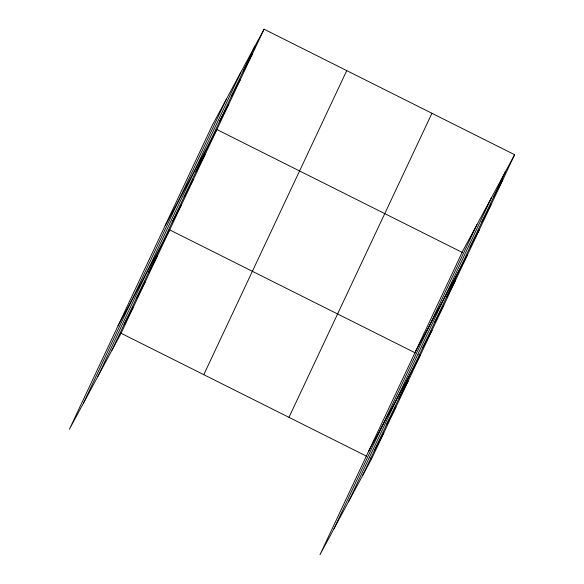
<?xml version="1.0" encoding="UTF-8"?>
<svg xmlns="http://www.w3.org/2000/svg" width="584" height="584" viewBox="0 0 584 584"><rect width="100%" height="100%" fill="white"/><g stroke="black" fill="none" stroke-linecap="round" stroke-linejoin="round"><path stroke-width="0.88" d="M83.424 403.223L226.388 99.156M97.893 376.351L240.856 72.285M111.938 350.269L254.901 46.202M264.056 29.2L212.342 125.239L69.379 429.306L121.092 333.267L264.056 29.2L514.621 154.694L371.658 458.761L319.944 554.8L462.908 250.733L514.621 154.694M203.779 374.68L346.743 70.613M288.971 417.348L431.934 113.281M333.99 528.717L476.953 224.65M348.458 501.846L491.421 197.779M362.503 475.763L505.467 171.696M243.105 71.285L252.259 54.283M231.308 96.375L240.462 79.373M219.518 121.457L228.672 104.456M165.162 225.577L216.876 129.538L462.579 252.602M195.925 171.63L205.079 154.629M184.135 196.713L193.289 179.711M172.338 221.796L181.493 204.794M117.983 325.923L169.696 229.884L415.399 352.94M148.387 272.728L157.549 255.726M136.24 298.577L145.394 281.576M124.085 324.419L133.24 307.418M493.677 196.786L502.831 179.784M481.88 221.869L491.034 204.867M470.084 246.952L479.238 229.95M415.735 351.079L467.441 255.04M446.497 297.125L455.651 280.123M434.7 322.207L443.855 305.206M422.904 347.298L432.058 330.296M368.555 451.417L420.268 355.379L418.648 354.568M398.96 398.23L408.114 381.228M386.805 424.072L395.959 407.07M374.658 449.914L383.812 432.919M121.092 333.267L366.796 456.323M370.037 457.951L371.658 458.761"/></g></svg>
